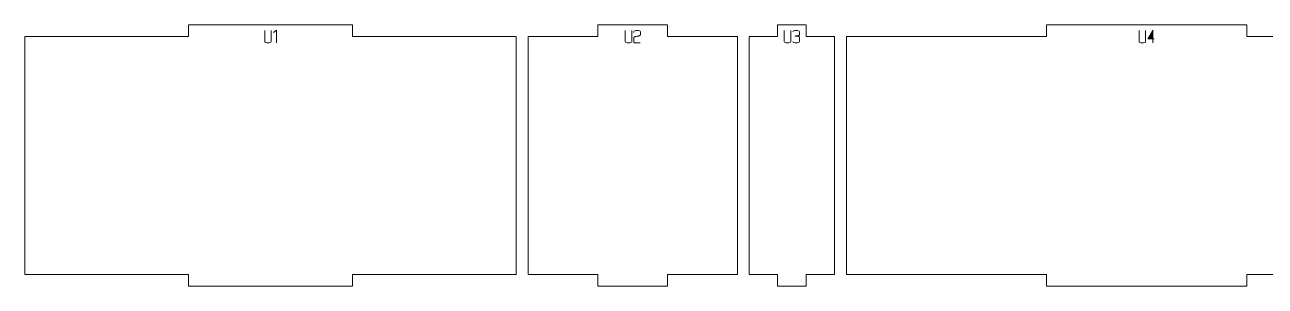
# Model space of a CAD drawing. Header units: centimetres. Extents: x -249 to 275, y -506 to 461.
# Drawn here: x 38 to 69.26, y -139.73 to -133.13 of the extents above; entities that cross this region are included whole.
import ezdxf

# ---------------------------------------------------------------- set-up
doc = ezdxf.new("R2010")
doc.units = ezdxf.units.CM
doc.header["$MEASUREMENT"] = 0
doc.layers.add('Capa 1', color=7, linetype='Continuous')

msp = doc.modelspace()

# ---------------------------------------------------------------- hatches: boundary and pattern name
at = {"layer": 'Capa 1', "true_color": 0x3e4095}
h = msp.add_hatch(color=175, dxfattribs=at)
edge = h.paths.add_edge_path()
edge.add_spline(control_points=[(44.20766, -133.54808), (44.20766, -133.55786), (44.19979, -133.56619), (44.18404, -133.57307), (44.1683, -133.57995), (44.14865, -133.58339), (44.12511, -133.58339), (44.10157, -133.58339), (44.08192, -133.57995), (44.06618, -133.57307), (44.05043, -133.56619), (44.04256, -133.55786), (44.04256, -133.54808), (44.04256, -133.54808), (44.04256, -133.26832), (44.04256, -133.26832), (44.04256, -133.26832), (44.04256, -133.54808), (44.04256, -133.54808), (44.04256, -133.55786), (44.05043, -133.56619), (44.06618, -133.57307), (44.08192, -133.57995), (44.10157, -133.58339), (44.12511, -133.58339), (44.14865, -133.58339), (44.1683, -133.57995), (44.18404, -133.57307), (44.19979, -133.56619), (44.20766, -133.55786), (44.20766, -133.54808), (44.20766, -133.54808), (44.20766, -133.26832), (44.20766, -133.26832), (44.20766, -133.26832), (44.20766, -133.54808), (44.20766, -133.54808)], knot_values=[0, 0, 0, 0, 0.08333333, 0.08333333, 0.08333333, 0.16666667, 0.16666667, 0.16666667, 0.25, 0.25, 0.25, 0.33333333, 0.33333333, 0.33333333, 0.41666667, 0.41666667, 0.41666667, 0.5, 0.5, 0.5, 0.58333333, 0.58333333, 0.58333333, 0.66666667, 0.66666667, 0.66666667, 0.75, 0.75, 0.75, 0.83333333, 0.83333333, 0.83333333, 0.91666667, 0.91666667, 0.91666667, 1, 1, 1, 1], degree=3, periodic=1)
h = msp.add_hatch(color=175, dxfattribs=at)
edge = h.paths.add_edge_path()
edge.add_spline(control_points=[(44.33882, -133.26649), (44.33882, -133.26649), (44.26269, -133.31923), (44.26269, -133.31923), (44.26269, -133.31923), (44.33882, -133.26649), (44.33882, -133.26649), (44.33882, -133.26649), (44.33882, -133.58339), (44.33882, -133.58339), (44.33882, -133.58339), (44.33882, -133.26649), (44.33882, -133.26649)], knot_values=[0, 0, 0, 0, 0.25, 0.25, 0.25, 0.5, 0.5, 0.5, 0.75, 0.75, 0.75, 1, 1, 1, 1], degree=3, periodic=1)
h = msp.add_hatch(color=175, dxfattribs=at)
edge = h.paths.add_edge_path()
edge.add_spline(control_points=[(53.29254, -133.54808), (53.29254, -133.55786), (53.28467, -133.56619), (53.26892, -133.57307), (53.25318, -133.57995), (53.23353, -133.58339), (53.20999, -133.58339), (53.18645, -133.58339), (53.1668, -133.57995), (53.15106, -133.57307), (53.13531, -133.56619), (53.12744, -133.55786), (53.12744, -133.54808), (53.12744, -133.54808), (53.12744, -133.26832), (53.12744, -133.26832), (53.12744, -133.26832), (53.12744, -133.54808), (53.12744, -133.54808), (53.12744, -133.55786), (53.13531, -133.56619), (53.15106, -133.57307), (53.1668, -133.57995), (53.18645, -133.58339), (53.20999, -133.58339), (53.23353, -133.58339), (53.25318, -133.57995), (53.26892, -133.57307), (53.28467, -133.56619), (53.29254, -133.55786), (53.29254, -133.54808), (53.29254, -133.54808), (53.29254, -133.26832), (53.29254, -133.26832), (53.29254, -133.26832), (53.29254, -133.54808), (53.29254, -133.54808)], knot_values=[0, 0, 0, 0, 0.08333333, 0.08333333, 0.08333333, 0.16666667, 0.16666667, 0.16666667, 0.25, 0.25, 0.25, 0.33333333, 0.33333333, 0.33333333, 0.41666667, 0.41666667, 0.41666667, 0.5, 0.5, 0.5, 0.58333333, 0.58333333, 0.58333333, 0.66666667, 0.66666667, 0.66666667, 0.75, 0.75, 0.75, 0.83333333, 0.83333333, 0.83333333, 0.91666667, 0.91666667, 0.91666667, 1, 1, 1, 1], degree=3, periodic=1)
h = msp.add_hatch(color=175, dxfattribs=at)
edge = h.paths.add_edge_path()
edge.add_spline(control_points=[(53.34711, -133.58339), (53.34711, -133.58339), (53.34711, -133.45085), (53.34711, -133.45085), (53.34803, -133.43893), (53.35888, -133.42976), (53.37967, -133.42334), (53.38823, -133.42272), (53.39641, -133.42173), (53.40421, -133.42035), (53.412, -133.41898), (53.41988, -133.41753), (53.42783, -133.416), (53.4425, -133.41355), (53.45374, -133.41156), (53.46153, -133.41004), (53.46933, -133.40851), (53.4769, -133.40652), (53.48424, -133.40407), (53.50319, -133.39704), (53.51267, -133.38802), (53.51267, -133.37702), (53.51267, -133.37702), (53.51267, -133.30226), (53.51267, -133.30226), (53.51267, -133.29248), (53.5048, -133.28415), (53.48905, -133.27727), (53.47331, -133.27039), (53.45366, -133.26695), (53.43012, -133.26695), (53.40658, -133.26695), (53.38693, -133.27039), (53.37119, -133.27727), (53.35544, -133.28415), (53.34757, -133.29248), (53.34757, -133.30226), (53.34757, -133.30226), (53.34757, -133.32473), (53.34757, -133.32473), (53.34757, -133.32473), (53.34757, -133.30226), (53.34757, -133.30226), (53.34757, -133.29248), (53.35544, -133.28415), (53.37119, -133.27727), (53.38693, -133.27039), (53.40658, -133.26695), (53.43012, -133.26695), (53.45366, -133.26695), (53.47331, -133.27039), (53.48905, -133.27727), (53.5048, -133.28415), (53.51267, -133.29248), (53.51267, -133.30226), (53.51267, -133.30226), (53.51267, -133.37702), (53.51267, -133.37702), (53.51267, -133.38802), (53.50319, -133.39704), (53.48424, -133.40407), (53.4769, -133.40652), (53.46933, -133.40851), (53.46153, -133.41004), (53.45374, -133.41156), (53.4425, -133.41355), (53.42783, -133.416), (53.41988, -133.41753), (53.412, -133.41898), (53.40421, -133.42035), (53.39641, -133.42173), (53.38823, -133.42272), (53.37967, -133.42334), (53.35888, -133.42976), (53.34803, -133.43893), (53.34711, -133.45085), (53.34711, -133.45085), (53.34711, -133.58339), (53.34711, -133.58339), (53.34711, -133.58339), (53.50396, -133.58339), (53.50396, -133.58339), (53.50396, -133.58339), (53.34711, -133.58339), (53.34711, -133.58339)], knot_values=[0, 0, 0, 0, 0.03571429, 0.03571429, 0.03571429, 0.07142857, 0.07142857, 0.07142857, 0.10714286, 0.10714286, 0.10714286, 0.14285714, 0.14285714, 0.14285714, 0.17857143, 0.17857143, 0.17857143, 0.21428571, 0.21428571, 0.21428571, 0.25, 0.25, 0.25, 0.28571429, 0.28571429, 0.28571429, 0.32142857, 0.32142857, 0.32142857, 0.35714286, 0.35714286, 0.35714286, 0.39285714, 0.39285714, 0.39285714, 0.42857143, 0.42857143, 0.42857143, 0.46428571, 0.46428571, 0.46428571, 0.5, 0.5, 0.5, 0.53571429, 0.53571429, 0.53571429, 0.57142857, 0.57142857, 0.57142857, 0.60714286, 0.60714286, 0.60714286, 0.64285714, 0.64285714, 0.64285714, 0.67857143, 0.67857143, 0.67857143, 0.71428571, 0.71428571, 0.71428571, 0.75, 0.75, 0.75, 0.78571429, 0.78571429, 0.78571429, 0.82142857, 0.82142857, 0.82142857, 0.85714286, 0.85714286, 0.85714286, 0.89285714, 0.89285714, 0.89285714, 0.92857143, 0.92857143, 0.92857143, 0.96428571, 0.96428571, 0.96428571, 1, 1, 1, 1], degree=3, periodic=1)
h = msp.add_hatch(color=175, dxfattribs=at)
edge = h.paths.add_edge_path()
edge.add_spline(control_points=[(57.30194, -133.54808), (57.30194, -133.55786), (57.29407, -133.56619), (57.27832, -133.57307), (57.26258, -133.57995), (57.24293, -133.58339), (57.21939, -133.58339), (57.19585, -133.58339), (57.1762, -133.57995), (57.16046, -133.57307), (57.14471, -133.56619), (57.13684, -133.55786), (57.13684, -133.54808), (57.13684, -133.54808), (57.13684, -133.26832), (57.13684, -133.26832), (57.13684, -133.26832), (57.13684, -133.54808), (57.13684, -133.54808), (57.13684, -133.55786), (57.14471, -133.56619), (57.16046, -133.57307), (57.1762, -133.57995), (57.19585, -133.58339), (57.21939, -133.58339), (57.24293, -133.58339), (57.26258, -133.57995), (57.27832, -133.57307), (57.29407, -133.56619), (57.30194, -133.55786), (57.30194, -133.54808), (57.30194, -133.54808), (57.30194, -133.26832), (57.30194, -133.26832), (57.30194, -133.26832), (57.30194, -133.54808), (57.30194, -133.54808)], knot_values=[0, 0, 0, 0, 0.08333333, 0.08333333, 0.08333333, 0.16666667, 0.16666667, 0.16666667, 0.25, 0.25, 0.25, 0.33333333, 0.33333333, 0.33333333, 0.41666667, 0.41666667, 0.41666667, 0.5, 0.5, 0.5, 0.58333333, 0.58333333, 0.58333333, 0.66666667, 0.66666667, 0.66666667, 0.75, 0.75, 0.75, 0.83333333, 0.83333333, 0.83333333, 0.91666667, 0.91666667, 0.91666667, 1, 1, 1, 1], degree=3, periodic=1)
h = msp.add_hatch(color=175, dxfattribs=at)
edge = h.paths.add_edge_path()
edge.add_spline(control_points=[(57.43952, -133.58339), (57.41598, -133.58339), (57.39633, -133.57995), (57.38059, -133.57307), (57.36484, -133.56619), (57.35697, -133.55786), (57.35697, -133.54808), (57.35697, -133.55786), (57.36484, -133.56619), (57.38059, -133.57307), (57.39633, -133.57995), (57.41598, -133.58339), (57.43952, -133.58339), (57.46306, -133.58339), (57.48271, -133.57995), (57.49845, -133.57307), (57.5142, -133.56619), (57.52207, -133.55786), (57.52207, -133.54808), (57.52207, -133.54808), (57.52207, -133.44489), (57.52207, -133.44489), (57.52207, -133.43663), (57.51641, -133.42945), (57.5051, -133.42334), (57.49379, -133.41722), (57.46062, -133.41309), (57.40558, -133.41095), (57.46031, -133.40759), (57.49318, -133.40361), (57.50418, -133.39903), (57.51519, -133.39444), (57.52115, -133.38695), (57.52207, -133.37656), (57.52207, -133.37656), (57.52207, -133.30226), (57.52207, -133.30226), (57.52207, -133.29248), (57.5142, -133.28415), (57.49845, -133.27727), (57.48271, -133.27039), (57.46306, -133.26695), (57.43952, -133.26695), (57.41598, -133.26695), (57.39633, -133.27039), (57.38059, -133.27727), (57.36484, -133.28415), (57.35697, -133.29248), (57.35697, -133.30226), (57.35697, -133.29248), (57.36484, -133.28415), (57.38059, -133.27727), (57.39633, -133.27039), (57.41598, -133.26695), (57.43952, -133.26695), (57.46306, -133.26695), (57.48271, -133.27039), (57.49845, -133.27727), (57.5142, -133.28415), (57.52207, -133.29248), (57.52207, -133.30226), (57.52207, -133.30226), (57.52207, -133.37656), (57.52207, -133.37656), (57.52115, -133.38695), (57.51519, -133.39444), (57.50418, -133.39903), (57.49318, -133.40361), (57.46031, -133.40759), (57.40558, -133.41095), (57.46062, -133.41309), (57.49379, -133.41722), (57.5051, -133.42334), (57.51641, -133.42945), (57.52207, -133.43663), (57.52207, -133.44489), (57.52207, -133.44489), (57.52207, -133.54808), (57.52207, -133.54808), (57.52207, -133.55786), (57.5142, -133.56619), (57.49845, -133.57307), (57.48271, -133.57995), (57.46306, -133.58339), (57.43952, -133.58339)], knot_values=[0, 0, 0, 0, 0.03571429, 0.03571429, 0.03571429, 0.07142857, 0.07142857, 0.07142857, 0.10714286, 0.10714286, 0.10714286, 0.14285714, 0.14285714, 0.14285714, 0.17857143, 0.17857143, 0.17857143, 0.21428571, 0.21428571, 0.21428571, 0.25, 0.25, 0.25, 0.28571429, 0.28571429, 0.28571429, 0.32142857, 0.32142857, 0.32142857, 0.35714286, 0.35714286, 0.35714286, 0.39285714, 0.39285714, 0.39285714, 0.42857143, 0.42857143, 0.42857143, 0.46428571, 0.46428571, 0.46428571, 0.5, 0.5, 0.5, 0.53571429, 0.53571429, 0.53571429, 0.57142857, 0.57142857, 0.57142857, 0.60714286, 0.60714286, 0.60714286, 0.64285714, 0.64285714, 0.64285714, 0.67857143, 0.67857143, 0.67857143, 0.71428571, 0.71428571, 0.71428571, 0.75, 0.75, 0.75, 0.78571429, 0.78571429, 0.78571429, 0.82142857, 0.82142857, 0.82142857, 0.85714286, 0.85714286, 0.85714286, 0.89285714, 0.89285714, 0.89285714, 0.92857143, 0.92857143, 0.92857143, 0.96428571, 0.96428571, 0.96428571, 1, 1, 1, 1], degree=3, periodic=1)
h = msp.add_hatch(color=175, dxfattribs=at)
edge = h.paths.add_edge_path()
edge.add_spline(control_points=[(66.24647, -133.54808), (66.24647, -133.55786), (66.2386, -133.56619), (66.22285, -133.57307), (66.20711, -133.57995), (66.18746, -133.58339), (66.16392, -133.58339), (66.14038, -133.58339), (66.12073, -133.57995), (66.10499, -133.57307), (66.08924, -133.56619), (66.08137, -133.55786), (66.08137, -133.54808), (66.08137, -133.54808), (66.08137, -133.26832), (66.08137, -133.26832), (66.08137, -133.26832), (66.08137, -133.54808), (66.08137, -133.54808), (66.08137, -133.55786), (66.08924, -133.56619), (66.10499, -133.57307), (66.12073, -133.57995), (66.14038, -133.58339), (66.16392, -133.58339), (66.18746, -133.58339), (66.20711, -133.57995), (66.22285, -133.57307), (66.2386, -133.56619), (66.24647, -133.55786), (66.24647, -133.54808), (66.24647, -133.54808), (66.24647, -133.26832), (66.24647, -133.26832), (66.24647, -133.26832), (66.24647, -133.54808), (66.24647, -133.54808)], knot_values=[0, 0, 0, 0, 0.08333333, 0.08333333, 0.08333333, 0.16666667, 0.16666667, 0.16666667, 0.25, 0.25, 0.25, 0.33333333, 0.33333333, 0.33333333, 0.41666667, 0.41666667, 0.41666667, 0.5, 0.5, 0.5, 0.58333333, 0.58333333, 0.58333333, 0.66666667, 0.66666667, 0.66666667, 0.75, 0.75, 0.75, 0.83333333, 0.83333333, 0.83333333, 0.91666667, 0.91666667, 0.91666667, 1, 1, 1, 1], degree=3, periodic=1)
h = msp.add_hatch(color=175, dxfattribs=at)
edge = h.paths.add_edge_path()
edge.add_spline(control_points=[(66.43129, -133.47883), (66.43129, -133.47883), (66.43129, -133.26649), (66.43129, -133.26649), (66.43129, -133.26649), (66.3015, -133.47883), (66.3015, -133.47883), (66.3015, -133.47883), (66.43129, -133.47883), (66.43129, -133.47883)], knot_values=[0, 0, 0, 0, 0.33333333, 0.33333333, 0.33333333, 0.66666667, 0.66666667, 0.66666667, 1, 1, 1, 1], degree=3, periodic=1)
h = msp.add_hatch(color=175, dxfattribs=at)
edge = h.paths.add_edge_path()
edge.add_spline(control_points=[(66.43129, -133.47883), (66.43129, -133.47883), (66.43129, -133.58339), (66.43129, -133.58339), (66.43129, -133.58339), (66.43129, -133.47883), (66.43129, -133.47883), (66.43129, -133.47883), (66.3015, -133.47883), (66.3015, -133.47883), (66.3015, -133.47883), (66.43129, -133.26649), (66.43129, -133.26649), (66.43129, -133.26649), (66.43129, -133.47883), (66.43129, -133.47883), (66.43129, -133.47883), (66.4611, -133.47883), (66.4611, -133.47883), (66.4611, -133.47883), (66.43129, -133.47883), (66.43129, -133.47883)], knot_values=[0, 0, 0, 0, 0.14285714, 0.14285714, 0.14285714, 0.28571429, 0.28571429, 0.28571429, 0.42857143, 0.42857143, 0.42857143, 0.57142857, 0.57142857, 0.57142857, 0.71428571, 0.71428571, 0.71428571, 0.85714286, 0.85714286, 0.85714286, 1, 1, 1, 1], degree=3, periodic=1)

# ---------------------------------------------------------------- linework, layer by layer
at = {"layer": 'Capa 1', "color": 240, "lineweight": 20}
for points in [[(37.99708, -133.42619), (37.99708, -133.42619), (37.99708, -139.42619), (37.99708, -139.42619), (37.99708, -139.42619), (42.12615, -139.42619), (42.12615, -139.42619), (42.12615, -139.42619), (42.12615, -139.72619), (42.12615, -139.72619), (42.12615, -139.72619), (46.25522, -139.72619), (46.25522, -139.72619), (46.25522, -139.72619), (46.25522, -139.42619), (46.25522, -139.42619), (46.25522, -139.42619), (50.38429, -139.42619), (50.38429, -139.42619), (50.38429, -139.42619), (50.38429, -133.42619), (50.38429, -133.42619), (50.38429, -133.42619), (46.25522, -133.42619), (46.25522, -133.42619), (46.25522, -133.42619), (46.25522, -133.12619), (46.25522, -133.12619), (46.25522, -133.12619), (42.12615, -133.12619), (42.12615, -133.12619), (42.12615, -133.12619), (42.12615, -133.42619), (42.12615, -133.42619), (42.12615, -133.42619), (37.99708, -133.42619), (37.99708, -133.42619)], [(50.68429, -133.42619), (50.68429, -133.42619), (50.68429, -139.42619), (50.68429, -139.42619), (50.68429, -139.42619), (52.44147, -139.42619), (52.44147, -139.42619), (52.44147, -139.42619), (52.44147, -139.72619), (52.44147, -139.72619), (52.44147, -139.72619), (54.19864, -139.72619), (54.19864, -139.72619), (54.19864, -139.72619), (54.19864, -139.42619), (54.19864, -139.42619), (54.19864, -139.42619), (55.95582, -139.42619), (55.95582, -139.42619), (55.95582, -139.42619), (55.95582, -133.42619), (55.95582, -133.42619), (55.95582, -133.42619), (54.19864, -133.42619), (54.19864, -133.42619), (54.19864, -133.42619), (54.19864, -133.12619), (54.19864, -133.12619), (54.19864, -133.12619), (52.44147, -133.12619), (52.44147, -133.12619), (52.44147, -133.12619), (52.44147, -133.42619), (52.44147, -133.42619), (52.44147, -133.42619), (50.68429, -133.42619), (50.68429, -133.42619)], [(56.25582, -133.42619), (56.25582, -133.42619), (56.25582, -139.42619), (56.25582, -139.42619), (56.25582, -139.42619), (56.97158, -139.42619), (56.97158, -139.42619), (56.97158, -139.42619), (56.97158, -139.72619), (56.97158, -139.72619), (56.97158, -139.72619), (57.68733, -139.72619), (57.68733, -139.72619), (57.68733, -139.72619), (57.68733, -139.42619), (57.68733, -139.42619), (57.68733, -139.42619), (58.40309, -139.42619), (58.40309, -139.42619), (58.40309, -139.42619), (58.40309, -133.42619), (58.40309, -133.42619), (58.40309, -133.42619), (57.68733, -133.42619), (57.68733, -133.42619), (57.68733, -133.42619), (57.68733, -133.12619), (57.68733, -133.12619), (57.68733, -133.12619), (56.97158, -133.12619), (56.97158, -133.12619), (56.97158, -133.12619), (56.97158, -133.42619), (56.97158, -133.42619), (56.97158, -133.42619), (56.25582, -133.42619), (56.25582, -133.42619)], [(58.70309, -133.42619), (58.70309, -133.42619), (58.70309, -139.42619), (58.70309, -139.42619), (58.70309, -139.42619), (63.74852, -139.42619), (63.74852, -139.42619), (63.74852, -139.42619), (63.74852, -139.72619), (63.74852, -139.72619), (63.74852, -139.72619), (68.79395, -139.72619), (68.79395, -139.72619), (68.79395, -139.72619), (68.79395, -139.42619), (68.79395, -139.42619), (68.79395, -139.42619), (73.83938, -139.42619), (73.83938, -139.42619), (73.83938, -139.42619), (73.83938, -133.42619), (73.83938, -133.42619), (73.83938, -133.42619), (68.79395, -133.42619), (68.79395, -133.42619), (68.79395, -133.42619), (68.79395, -133.12619), (68.79395, -133.12619), (68.79395, -133.12619), (63.74852, -133.12619), (63.74852, -133.12619), (63.74852, -133.12619), (63.74852, -133.42619), (63.74852, -133.42619), (63.74852, -133.42619), (58.70309, -133.42619), (58.70309, -133.42619)]]:
    msp.add_open_spline(points, degree=3, knots=[0, 0, 0, 0, 0.08333333, 0.08333333, 0.08333333, 0.16666667, 0.16666667, 0.16666667, 0.25, 0.25, 0.25, 0.33333333, 0.33333333, 0.33333333, 0.41666667, 0.41666667, 0.41666667, 0.5, 0.5, 0.5, 0.58333333, 0.58333333, 0.58333333, 0.66666667, 0.66666667, 0.66666667, 0.75, 0.75, 0.75, 0.83333333, 0.83333333, 0.83333333, 0.91666667, 0.91666667, 0.91666667, 1, 1, 1, 1], dxfattribs=at)
at = {"layer": 'Capa 1', "color": 114, "lineweight": 9}
for points, knots in [([(44.20766, -133.54808), (44.20766, -133.55786), (44.19979, -133.56619), (44.18404, -133.57307), (44.1683, -133.57995), (44.14865, -133.58339), (44.12511, -133.58339), (44.10157, -133.58339), (44.08192, -133.57995), (44.06618, -133.57307), (44.05043, -133.56619), (44.04256, -133.55786), (44.04256, -133.54808), (44.04256, -133.54808), (44.04256, -133.26832), (44.04256, -133.26832), (44.04256, -133.26832), (44.04256, -133.54808), (44.04256, -133.54808), (44.04256, -133.55786), (44.05043, -133.56619), (44.06618, -133.57307), (44.08192, -133.57995), (44.10157, -133.58339), (44.12511, -133.58339), (44.14865, -133.58339), (44.1683, -133.57995), (44.18404, -133.57307), (44.19979, -133.56619), (44.20766, -133.55786), (44.20766, -133.54808), (44.20766, -133.54808), (44.20766, -133.26832), (44.20766, -133.26832), (44.20766, -133.26832), (44.20766, -133.54808), (44.20766, -133.54808)], [0, 0, 0, 0, 0.08333333, 0.08333333, 0.08333333, 0.16666667, 0.16666667, 0.16666667, 0.25, 0.25, 0.25, 0.33333333, 0.33333333, 0.33333333, 0.41666667, 0.41666667, 0.41666667, 0.5, 0.5, 0.5, 0.58333333, 0.58333333, 0.58333333, 0.66666667, 0.66666667, 0.66666667, 0.75, 0.75, 0.75, 0.83333333, 0.83333333, 0.83333333, 0.91666667, 0.91666667, 0.91666667, 1, 1, 1, 1]), ([(44.33882, -133.26649), (44.33882, -133.26649), (44.26269, -133.31923), (44.26269, -133.31923), (44.26269, -133.31923), (44.33882, -133.26649), (44.33882, -133.26649), (44.33882, -133.26649), (44.33882, -133.58339), (44.33882, -133.58339), (44.33882, -133.58339), (44.33882, -133.26649), (44.33882, -133.26649)], [0, 0, 0, 0, 0.25, 0.25, 0.25, 0.5, 0.5, 0.5, 0.75, 0.75, 0.75, 1, 1, 1, 1]), ([(53.29254, -133.54808), (53.29254, -133.55786), (53.28467, -133.56619), (53.26892, -133.57307), (53.25318, -133.57995), (53.23353, -133.58339), (53.20999, -133.58339), (53.18645, -133.58339), (53.1668, -133.57995), (53.15106, -133.57307), (53.13531, -133.56619), (53.12744, -133.55786), (53.12744, -133.54808), (53.12744, -133.54808), (53.12744, -133.26832), (53.12744, -133.26832), (53.12744, -133.26832), (53.12744, -133.54808), (53.12744, -133.54808), (53.12744, -133.55786), (53.13531, -133.56619), (53.15106, -133.57307), (53.1668, -133.57995), (53.18645, -133.58339), (53.20999, -133.58339), (53.23353, -133.58339), (53.25318, -133.57995), (53.26892, -133.57307), (53.28467, -133.56619), (53.29254, -133.55786), (53.29254, -133.54808), (53.29254, -133.54808), (53.29254, -133.26832), (53.29254, -133.26832), (53.29254, -133.26832), (53.29254, -133.54808), (53.29254, -133.54808)], [0, 0, 0, 0, 0.08333333, 0.08333333, 0.08333333, 0.16666667, 0.16666667, 0.16666667, 0.25, 0.25, 0.25, 0.33333333, 0.33333333, 0.33333333, 0.41666667, 0.41666667, 0.41666667, 0.5, 0.5, 0.5, 0.58333333, 0.58333333, 0.58333333, 0.66666667, 0.66666667, 0.66666667, 0.75, 0.75, 0.75, 0.83333333, 0.83333333, 0.83333333, 0.91666667, 0.91666667, 0.91666667, 1, 1, 1, 1]), ([(53.34711, -133.58339), (53.34711, -133.58339), (53.34711, -133.45085), (53.34711, -133.45085), (53.34803, -133.43893), (53.35888, -133.42976), (53.37967, -133.42334), (53.38823, -133.42272), (53.39641, -133.42173), (53.40421, -133.42035), (53.412, -133.41898), (53.41988, -133.41753), (53.42783, -133.416), (53.4425, -133.41355), (53.45374, -133.41156), (53.46153, -133.41004), (53.46933, -133.40851), (53.4769, -133.40652), (53.48424, -133.40407), (53.50319, -133.39704), (53.51267, -133.38802), (53.51267, -133.37702), (53.51267, -133.37702), (53.51267, -133.30226), (53.51267, -133.30226), (53.51267, -133.29248), (53.5048, -133.28415), (53.48905, -133.27727), (53.47331, -133.27039), (53.45366, -133.26695), (53.43012, -133.26695), (53.40658, -133.26695), (53.38693, -133.27039), (53.37119, -133.27727), (53.35544, -133.28415), (53.34757, -133.29248), (53.34757, -133.30226), (53.34757, -133.30226), (53.34757, -133.32473), (53.34757, -133.32473), (53.34757, -133.32473), (53.34757, -133.30226), (53.34757, -133.30226), (53.34757, -133.29248), (53.35544, -133.28415), (53.37119, -133.27727), (53.38693, -133.27039), (53.40658, -133.26695), (53.43012, -133.26695), (53.45366, -133.26695), (53.47331, -133.27039), (53.48905, -133.27727), (53.5048, -133.28415), (53.51267, -133.29248), (53.51267, -133.30226), (53.51267, -133.30226), (53.51267, -133.37702), (53.51267, -133.37702), (53.51267, -133.38802), (53.50319, -133.39704), (53.48424, -133.40407), (53.4769, -133.40652), (53.46933, -133.40851), (53.46153, -133.41004), (53.45374, -133.41156), (53.4425, -133.41355), (53.42783, -133.416), (53.41988, -133.41753), (53.412, -133.41898), (53.40421, -133.42035), (53.39641, -133.42173), (53.38823, -133.42272), (53.37967, -133.42334), (53.35888, -133.42976), (53.34803, -133.43893), (53.34711, -133.45085), (53.34711, -133.45085), (53.34711, -133.58339), (53.34711, -133.58339), (53.34711, -133.58339), (53.50396, -133.58339), (53.50396, -133.58339), (53.50396, -133.58339), (53.34711, -133.58339), (53.34711, -133.58339)], [0, 0, 0, 0, 0.03571429, 0.03571429, 0.03571429, 0.07142857, 0.07142857, 0.07142857, 0.10714286, 0.10714286, 0.10714286, 0.14285714, 0.14285714, 0.14285714, 0.17857143, 0.17857143, 0.17857143, 0.21428571, 0.21428571, 0.21428571, 0.25, 0.25, 0.25, 0.28571429, 0.28571429, 0.28571429, 0.32142857, 0.32142857, 0.32142857, 0.35714286, 0.35714286, 0.35714286, 0.39285714, 0.39285714, 0.39285714, 0.42857143, 0.42857143, 0.42857143, 0.46428571, 0.46428571, 0.46428571, 0.5, 0.5, 0.5, 0.53571429, 0.53571429, 0.53571429, 0.57142857, 0.57142857, 0.57142857, 0.60714286, 0.60714286, 0.60714286, 0.64285714, 0.64285714, 0.64285714, 0.67857143, 0.67857143, 0.67857143, 0.71428571, 0.71428571, 0.71428571, 0.75, 0.75, 0.75, 0.78571429, 0.78571429, 0.78571429, 0.82142857, 0.82142857, 0.82142857, 0.85714286, 0.85714286, 0.85714286, 0.89285714, 0.89285714, 0.89285714, 0.92857143, 0.92857143, 0.92857143, 0.96428571, 0.96428571, 0.96428571, 1, 1, 1, 1]), ([(57.30194, -133.54808), (57.30194, -133.55786), (57.29407, -133.56619), (57.27832, -133.57307), (57.26258, -133.57995), (57.24293, -133.58339), (57.21939, -133.58339), (57.19585, -133.58339), (57.1762, -133.57995), (57.16046, -133.57307), (57.14471, -133.56619), (57.13684, -133.55786), (57.13684, -133.54808), (57.13684, -133.54808), (57.13684, -133.26832), (57.13684, -133.26832), (57.13684, -133.26832), (57.13684, -133.54808), (57.13684, -133.54808), (57.13684, -133.55786), (57.14471, -133.56619), (57.16046, -133.57307), (57.1762, -133.57995), (57.19585, -133.58339), (57.21939, -133.58339), (57.24293, -133.58339), (57.26258, -133.57995), (57.27832, -133.57307), (57.29407, -133.56619), (57.30194, -133.55786), (57.30194, -133.54808), (57.30194, -133.54808), (57.30194, -133.26832), (57.30194, -133.26832), (57.30194, -133.26832), (57.30194, -133.54808), (57.30194, -133.54808)], [0, 0, 0, 0, 0.08333333, 0.08333333, 0.08333333, 0.16666667, 0.16666667, 0.16666667, 0.25, 0.25, 0.25, 0.33333333, 0.33333333, 0.33333333, 0.41666667, 0.41666667, 0.41666667, 0.5, 0.5, 0.5, 0.58333333, 0.58333333, 0.58333333, 0.66666667, 0.66666667, 0.66666667, 0.75, 0.75, 0.75, 0.83333333, 0.83333333, 0.83333333, 0.91666667, 0.91666667, 0.91666667, 1, 1, 1, 1]), ([(57.43952, -133.58339), (57.41598, -133.58339), (57.39633, -133.57995), (57.38059, -133.57307), (57.36484, -133.56619), (57.35697, -133.55786), (57.35697, -133.54808), (57.35697, -133.55786), (57.36484, -133.56619), (57.38059, -133.57307), (57.39633, -133.57995), (57.41598, -133.58339), (57.43952, -133.58339), (57.46306, -133.58339), (57.48271, -133.57995), (57.49845, -133.57307), (57.5142, -133.56619), (57.52207, -133.55786), (57.52207, -133.54808), (57.52207, -133.54808), (57.52207, -133.44489), (57.52207, -133.44489), (57.52207, -133.43663), (57.51641, -133.42945), (57.5051, -133.42334), (57.49379, -133.41722), (57.46062, -133.41309), (57.40558, -133.41095), (57.46031, -133.40759), (57.49318, -133.40361), (57.50418, -133.39903), (57.51519, -133.39444), (57.52115, -133.38695), (57.52207, -133.37656), (57.52207, -133.37656), (57.52207, -133.30226), (57.52207, -133.30226), (57.52207, -133.29248), (57.5142, -133.28415), (57.49845, -133.27727), (57.48271, -133.27039), (57.46306, -133.26695), (57.43952, -133.26695), (57.41598, -133.26695), (57.39633, -133.27039), (57.38059, -133.27727), (57.36484, -133.28415), (57.35697, -133.29248), (57.35697, -133.30226), (57.35697, -133.29248), (57.36484, -133.28415), (57.38059, -133.27727), (57.39633, -133.27039), (57.41598, -133.26695), (57.43952, -133.26695), (57.46306, -133.26695), (57.48271, -133.27039), (57.49845, -133.27727), (57.5142, -133.28415), (57.52207, -133.29248), (57.52207, -133.30226), (57.52207, -133.30226), (57.52207, -133.37656), (57.52207, -133.37656), (57.52115, -133.38695), (57.51519, -133.39444), (57.50418, -133.39903), (57.49318, -133.40361), (57.46031, -133.40759), (57.40558, -133.41095), (57.46062, -133.41309), (57.49379, -133.41722), (57.5051, -133.42334), (57.51641, -133.42945), (57.52207, -133.43663), (57.52207, -133.44489), (57.52207, -133.44489), (57.52207, -133.54808), (57.52207, -133.54808), (57.52207, -133.55786), (57.5142, -133.56619), (57.49845, -133.57307), (57.48271, -133.57995), (57.46306, -133.58339), (57.43952, -133.58339)], [0, 0, 0, 0, 0.03571429, 0.03571429, 0.03571429, 0.07142857, 0.07142857, 0.07142857, 0.10714286, 0.10714286, 0.10714286, 0.14285714, 0.14285714, 0.14285714, 0.17857143, 0.17857143, 0.17857143, 0.21428571, 0.21428571, 0.21428571, 0.25, 0.25, 0.25, 0.28571429, 0.28571429, 0.28571429, 0.32142857, 0.32142857, 0.32142857, 0.35714286, 0.35714286, 0.35714286, 0.39285714, 0.39285714, 0.39285714, 0.42857143, 0.42857143, 0.42857143, 0.46428571, 0.46428571, 0.46428571, 0.5, 0.5, 0.5, 0.53571429, 0.53571429, 0.53571429, 0.57142857, 0.57142857, 0.57142857, 0.60714286, 0.60714286, 0.60714286, 0.64285714, 0.64285714, 0.64285714, 0.67857143, 0.67857143, 0.67857143, 0.71428571, 0.71428571, 0.71428571, 0.75, 0.75, 0.75, 0.78571429, 0.78571429, 0.78571429, 0.82142857, 0.82142857, 0.82142857, 0.85714286, 0.85714286, 0.85714286, 0.89285714, 0.89285714, 0.89285714, 0.92857143, 0.92857143, 0.92857143, 0.96428571, 0.96428571, 0.96428571, 1, 1, 1, 1]), ([(66.24647, -133.54808), (66.24647, -133.55786), (66.2386, -133.56619), (66.22285, -133.57307), (66.20711, -133.57995), (66.18746, -133.58339), (66.16392, -133.58339), (66.14038, -133.58339), (66.12073, -133.57995), (66.10499, -133.57307), (66.08924, -133.56619), (66.08137, -133.55786), (66.08137, -133.54808), (66.08137, -133.54808), (66.08137, -133.26832), (66.08137, -133.26832), (66.08137, -133.26832), (66.08137, -133.54808), (66.08137, -133.54808), (66.08137, -133.55786), (66.08924, -133.56619), (66.10499, -133.57307), (66.12073, -133.57995), (66.14038, -133.58339), (66.16392, -133.58339), (66.18746, -133.58339), (66.20711, -133.57995), (66.22285, -133.57307), (66.2386, -133.56619), (66.24647, -133.55786), (66.24647, -133.54808), (66.24647, -133.54808), (66.24647, -133.26832), (66.24647, -133.26832), (66.24647, -133.26832), (66.24647, -133.54808), (66.24647, -133.54808)], [0, 0, 0, 0, 0.08333333, 0.08333333, 0.08333333, 0.16666667, 0.16666667, 0.16666667, 0.25, 0.25, 0.25, 0.33333333, 0.33333333, 0.33333333, 0.41666667, 0.41666667, 0.41666667, 0.5, 0.5, 0.5, 0.58333333, 0.58333333, 0.58333333, 0.66666667, 0.66666667, 0.66666667, 0.75, 0.75, 0.75, 0.83333333, 0.83333333, 0.83333333, 0.91666667, 0.91666667, 0.91666667, 1, 1, 1, 1]), ([(66.43129, -133.47883), (66.43129, -133.47883), (66.43129, -133.26649), (66.43129, -133.26649), (66.43129, -133.26649), (66.3015, -133.47883), (66.3015, -133.47883), (66.3015, -133.47883), (66.43129, -133.47883), (66.43129, -133.47883)], [0, 0, 0, 0, 0.33333333, 0.33333333, 0.33333333, 0.66666667, 0.66666667, 0.66666667, 1, 1, 1, 1]), ([(66.43129, -133.47883), (66.43129, -133.47883), (66.43129, -133.58339), (66.43129, -133.58339), (66.43129, -133.58339), (66.43129, -133.47883), (66.43129, -133.47883), (66.43129, -133.47883), (66.3015, -133.47883), (66.3015, -133.47883), (66.3015, -133.47883), (66.43129, -133.26649), (66.43129, -133.26649), (66.43129, -133.26649), (66.43129, -133.47883), (66.43129, -133.47883), (66.43129, -133.47883), (66.4611, -133.47883), (66.4611, -133.47883), (66.4611, -133.47883), (66.43129, -133.47883), (66.43129, -133.47883)], [0, 0, 0, 0, 0.14285714, 0.14285714, 0.14285714, 0.28571429, 0.28571429, 0.28571429, 0.42857143, 0.42857143, 0.42857143, 0.57142857, 0.57142857, 0.57142857, 0.71428571, 0.71428571, 0.71428571, 0.85714286, 0.85714286, 0.85714286, 1, 1, 1, 1])]:
    msp.add_open_spline(points, degree=3, knots=knots, dxfattribs=at)

doc.saveas('drawing.dxf')
